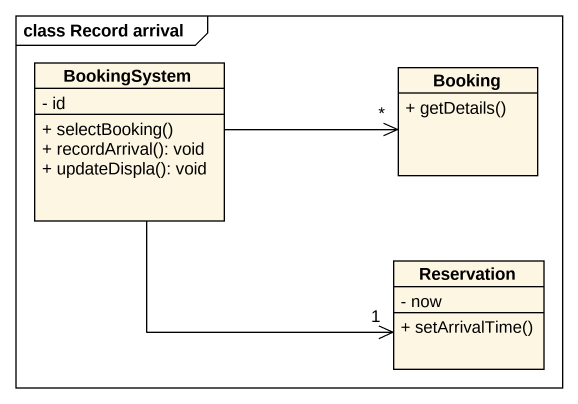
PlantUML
@startuml
mainframe class Record arrival
hide circle
hide empty members
skinparam classAttributeIconSize 0
class BookingSystem {
  - id
  + selectBooking()
  + recordArrival(): void
  + updateDispla(): void
}
class Booking {
  + getDetails()
}
class Reservation {
  - now
  + setArrivalTime()
}
BookingSystem -right-> "*" Booking
BookingSystem -right-> "1" Reservation
@enduml
